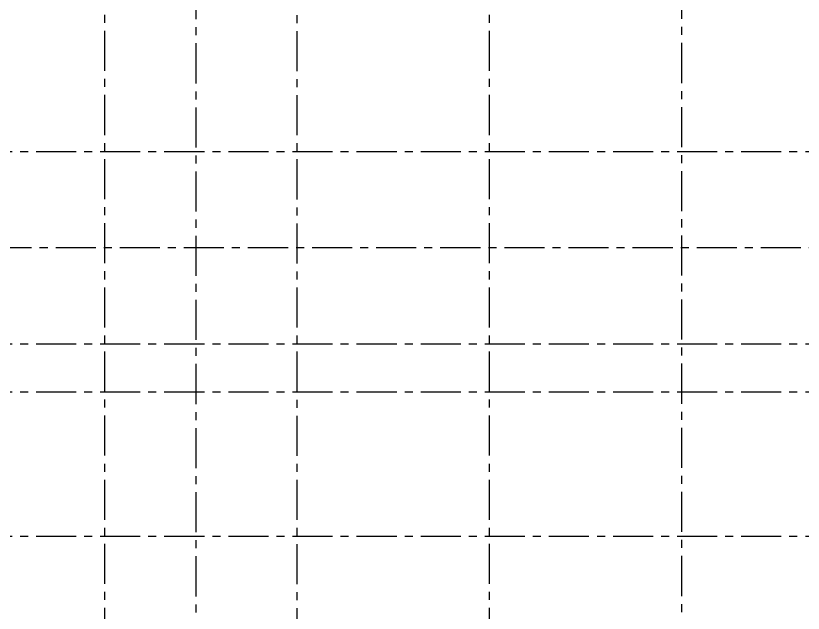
# Model space of a CAD drawing. Header units: millimetres. Extents: x -9318 to 9016603, y 0 to 838141.
# Drawn here: x 90633 to 115203, y 188605 to 207242 of the extents above; entities that cross this region are included whole.
import ezdxf
from ezdxf import colors
from ezdxf.entities.mleader import LeaderData, LeaderLine
from ezdxf.math import Vec2, Vec3

# ---------------------------------------------------------------- set-up
doc = ezdxf.new("R2010")
doc.units = ezdxf.units.MM
doc.linetypes.add('CENTER', pattern=[2, 1.25, -0.25, 0.25, -0.25])
doc.styles.add('ISOCPEUR', font='isocpeur.ttf', dxfattribs={"width": 0.7})

# ---------------------------------------------------------------- blocks, each defined once
blk = doc.blocks.new('_DotSmall')
at = {"color": 8, "linetype": 'ByBlock', "const_width": 0.5}
blk.add_lwpolyline([(-0.0625, 0, 1), (0.0625, 0, 1)], format="xyb", close=True, dxfattribs=at)

msp = doc.modelspace()

# ---------------------------------------------------------------- linework, layer by layer
at = {"linetype": 'CENTER', "ltscale": 1000}
for p, q in [((93402.03, 230770.43), (93402.03, 175038.08)), ((99402.03, 230764.87), (99402.03, 174659.87)), ((105402.03, 230770.43), (105402.03, 175038.08)), ((111402.03, 230392.22), (111402.03, 174659.87)), ((96251.51, 222381.74), (96251.51, 166649.39)), ((51268.34, 203007.96), (134446.74, 203007.96)), ((79879.48, 200017.96), (135653.22, 200007.96)), ((51268.34, 197007.96), (134446.74, 197007.96)), ((51268.34, 195507.96), (134446.74, 195507.96)), ((51268.34, 191007.96), (134446.74, 191007.96))]:
    msp.add_line(p, q, dxfattribs=at)

# ---------------------------------------------------------------- leaders
ml = msp.add_multileader_mtext('Standard')
ml.set_content('+13,200', color=8, style='ISOCPEUR')
ml.set_leader_properties(color=8, linetype='Continuous', lineweight=-1)
ml.set_arrow_properties(name='DOTSMALL')
ml.build(insert=Vec2(0, 0))
ml.multileader.update_dxf_attribs({"has_text_frame": 1, "text_left_attachment_type": 4, "text_right_attachment_type": 4, "dogleg_length": 100, "arrow_head_size": 180})
ctx = ml.context
ctx.base_point, ctx.char_height, ctx.arrow_head_size, ctx.landing_gap_size, ctx.plane_origin = Vec3(93068.63, 826103.47), 250, 180, 50, Vec3(90907.41, 825512.23)
ctx.left_attachment, ctx.right_attachment = 4, 4
notes = []
notes.append((ctx, [(0, (0, 0, 0), (0, 0), (1, 0), 1, [])]))
ctx.mtext.insert, ctx.mtext.width, ctx.mtext.line_spacing_style, ctx.mtext.flow_direction = Vec3(93118.63, 826436.81), 852.697, 2, 5
ml = msp.add_multileader_mtext('Standard')
ml.set_content('+13,700', color=8, style='ISOCPEUR')
ml.set_leader_properties(color=8, linetype='Continuous', lineweight=-1)
ml.set_arrow_properties(name='DOTSMALL')
ml.build(insert=Vec2(0, 0))
ml.multileader.update_dxf_attribs({"has_text_frame": 1, "text_left_attachment_type": 4, "text_right_attachment_type": 4, "dogleg_length": 100, "arrow_head_size": 180})
ctx = ml.context
ctx.base_point, ctx.char_height, ctx.arrow_head_size, ctx.landing_gap_size, ctx.plane_origin = Vec3(118053.07, 658154.33), 250, 180, 50, Vec3(117803.7, 657493.51)
ctx.left_attachment, ctx.right_attachment = 4, 4
notes.append((ctx, [(0, (0, 0, 0), (0, 0), (1, 0), 1, [])]))
ctx.mtext.insert, ctx.mtext.width, ctx.mtext.line_spacing_style, ctx.mtext.flow_direction = Vec3(118103.07, 658487.66), 852.697, 2, 5
ml = msp.add_multileader_mtext('Standard')
ml.set_content('+15,850', color=8, style='ISOCPEUR')
ml.set_leader_properties(color=8, linetype='Continuous', lineweight=-1)
ml.set_arrow_properties(name='DOTSMALL')
ml.build(insert=Vec2(0, 0))
ml.multileader.update_dxf_attribs({"has_text_frame": 1, "text_left_attachment_type": 4, "text_right_attachment_type": 4, "dogleg_length": 100, "arrow_head_size": 180})
ctx = ml.context
ctx.base_point, ctx.char_height, ctx.arrow_head_size, ctx.landing_gap_size, ctx.plane_origin = Vec3(116043.29, 652621.27), 250, 180, 50, Vec3(116522.41, 649668.82)
ctx.left_attachment, ctx.right_attachment = 4, 4
notes.append((ctx, [(0, (0, 0, 0), (0, 0), (1, 0), 1, [])]))
ctx.mtext.insert, ctx.mtext.width, ctx.mtext.line_spacing_style, ctx.mtext.flow_direction = Vec3(116093.29, 652954.61), 852.697, 2, 5
ml = msp.add_multileader_mtext('Standard')
ml.set_content('+9,800', color=8, style='ISOCPEUR')
ml.set_leader_properties(color=8, linetype='Continuous', lineweight=-1)
ml.set_arrow_properties(name='DOTSMALL')
ml.build(insert=Vec2(0, 0))
ml.multileader.update_dxf_attribs({"has_text_frame": 1, "text_left_attachment_type": 4, "text_right_attachment_type": 4, "dogleg_length": 100, "arrow_head_size": 180})
ctx = ml.context
ctx.base_point, ctx.char_height, ctx.arrow_head_size, ctx.landing_gap_size, ctx.plane_origin = Vec3(118053.07, 538154.33), 250, 180, 50, Vec3(117803.7, 537493.51)
ctx.left_attachment, ctx.right_attachment = 4, 4
notes.append((ctx, [(0, (0, 0, 0), (0, 0), (1, 0), 1, [])]))
ctx.mtext.insert, ctx.mtext.width, ctx.mtext.line_spacing_style, ctx.mtext.flow_direction = Vec3(118103.07, 538487.66), 852.697, 2, 5
ml = msp.add_multileader_mtext('Standard')
ml.set_content('+11,750', color=8, style='ISOCPEUR')
ml.set_leader_properties(color=8, linetype='Continuous', lineweight=-1)
ml.set_arrow_properties(name='DOTSMALL')
ml.build(insert=Vec2(0, 0))
ml.multileader.update_dxf_attribs({"has_text_frame": 1, "text_left_attachment_type": 4, "text_right_attachment_type": 4, "dogleg_length": 100, "arrow_head_size": 180})
ctx = ml.context
ctx.base_point, ctx.char_height, ctx.arrow_head_size, ctx.landing_gap_size, ctx.plane_origin = Vec3(116043.29, 532621.27), 250, 180, 50, Vec3(116522.41, 529668.82)
ctx.left_attachment, ctx.right_attachment = 4, 4
notes.append((ctx, [(0, (0, 0, 0), (0, 0), (1, 0), 1, [])]))
ctx.mtext.insert, ctx.mtext.width, ctx.mtext.line_spacing_style, ctx.mtext.flow_direction = Vec3(116093.29, 532954.61), 852.697, 2, 5
for ctx, leaders in notes:
    for number, flags, end, landing, length, lines in leaders:
        leader = LeaderData()
        leader.index, (leader.has_last_leader_line, leader.has_dogleg_vector, leader.attachment_direction) = number, flags
        leader.last_leader_point, leader.dogleg_vector, leader.dogleg_length = Vec3(end), Vec3(landing), length
        for number, points, colour, breaks in lines:
            line = LeaderLine()
            line.index, line.vertices, line.color, line.breaks = number, Vec3.list(points), colors.encode_raw_color(colour), breaks
            leader.lines.append(line)
        ctx.leaders.append(leader)

doc.saveas('drawing.dxf')
